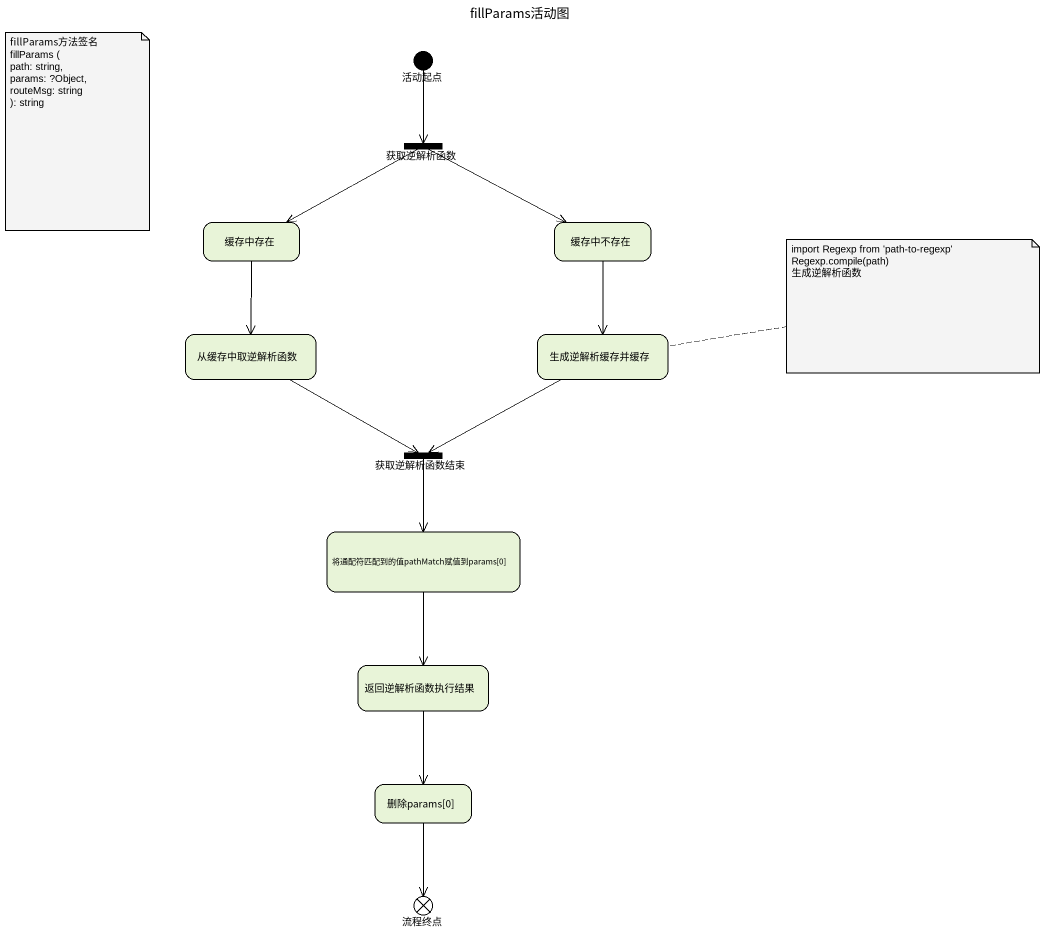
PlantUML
@startuml
title fillParams活动图
hide empty description
state 活动起点 <<start>>
state 获取逆解析函数 <<fork>>
state 缓存中存在
state 缓存中不存在
state 从缓存中取逆解析函数
state 生成逆解析缓存并缓存
state 获取逆解析函数结束 <<join>>
state "将通配符匹配到的值pathMatch赋值到params[0]" as 将通配符匹配到的值pathMatch赋值到params
state 返回逆解析函数执行结果
state "删除params[0]" as 删除params_0
state 流程终点 <<end>>
活动起点 --> 获取逆解析函数
获取逆解析函数 -left-> 缓存中存在
获取逆解析函数 -right-> 缓存中不存在
缓存中存在 --> 从缓存中取逆解析函数
缓存中不存在 --> 生成逆解析缓存并缓存
从缓存中取逆解析函数 -right-> 获取逆解析函数结束
生成逆解析缓存并缓存 -left-> 获取逆解析函数结束
获取逆解析函数结束 --> 将通配符匹配到的值pathMatch赋值到params
将通配符匹配到的值pathMatch赋值到params --> 返回逆解析函数执行结果
返回逆解析函数执行结果 --> 删除params_0
删除params_0 --> 流程终点
note as N1
  fillParams方法签名
  fillParams (
  path: string,
  params: ?Object,
  routeMsg: string
  ): string
end note
note right of 生成逆解析缓存并缓存
  import Regexp from 'path-to-regexp'
  Regexp.compile(path)
  生成逆解析函数
end note
@enduml
